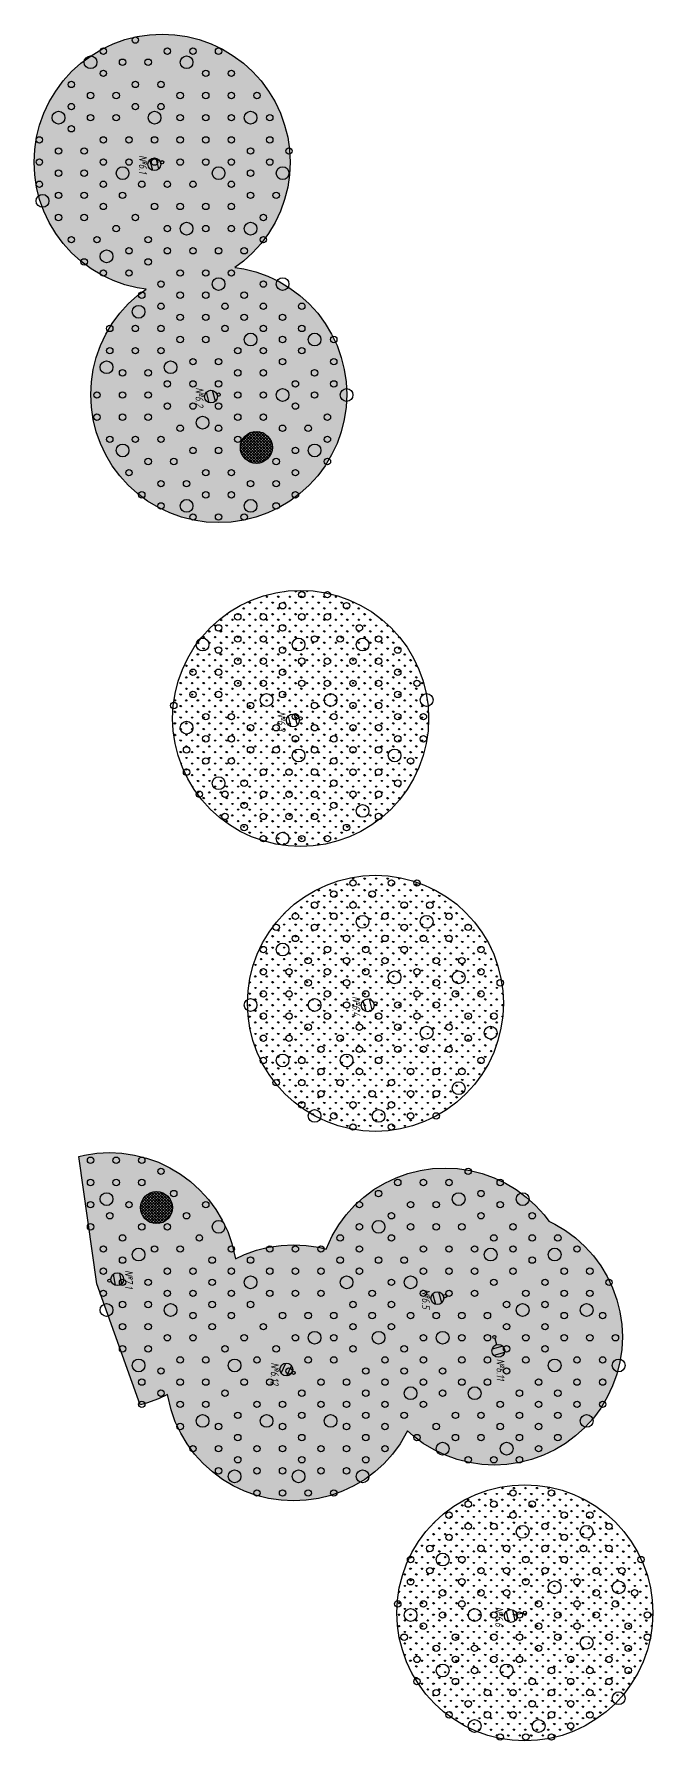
# Model space of a CAD drawing. Extents: x 17765 to 20362, y 13375 to 15893.
# Drawn here: x 17853.2 to 17949.9, y 13775.9 to 14042.4 of the extents above; entities that cross this region are included whole.
import ezdxf

# ---------------------------------------------------------------- set-up
doc = ezdxf.new("R2010")
doc.units = 0
for name, color, linetype in [('PLANTING_FLOWERBEDS', 6, 'Continuous'), ('PLANTING_LAWN', 82, 'Continuous'), ('PLANTING_SHRUBS', 94, 'Continuous'), ('PLANTING_TREES', 3, 'Continuous'), ('ЭН_ВЫНОСКИ_НОМЕРА_ОПОРЫ', 1, 'CONTINUOUS'), ('ЭН_СУЩ_ОПОРА__ЗАМ__СВЕТ___', 5, 'CONTINUOUS'), ('ЭН_СУЩ_ОПОРА__ЗАМ__СВЕТ__Н', 5, 'CONTINUOUS'), ('ЭН_СУЩ_ОПОРА_К1_LED', 7, 'CONTINUOUS')]:
    doc.layers.add(name, color=color, linetype=linetype)
doc.styles.get("Standard").update_dxf_attribs({"font": 'isocpeui.ttf', "width": 0.8})

# ---------------------------------------------------------------- blocks, each defined once
blk = doc.blocks.new('*U584')
at = {"layer": 'ЭН_СУЩ_ОПОРА__ЗАМ__СВЕТ___'}
for points in [[(-2.48, -1.47), (-2.87, 0.22)], [(-1.51, -1.24), (-1.9, 0.45)], [(-0.24, -0.06), (-1.22, -0.28)]]:
    blk.add_lwpolyline(points, dxfattribs=at)
for centre, radius in [((-2.19, -0.51), 1), ((0, 0), 0.25)]:
    blk.add_circle(centre, radius, dxfattribs=at)
blk = doc.blocks.new('*U583')
at = {"layer": 'ЭН_СУЩ_ОПОРА_К1_LED', "color": 18}
for points in [[(-1.47, -1.29), (-1.91, 0.38)], [(-0.5, -1.03), (-0.95, 0.64)]]:
    blk.add_lwpolyline(points, dxfattribs=at)
for centre, radius in [((-1.21, -0.32), 1), ((0, 0), 0.25)]:
    blk.add_circle(centre, radius, dxfattribs=at)
blk = doc.blocks.new('*U585')
at = {"layer": 'ЭН_СУЩ_ОПОРА__ЗАМ__СВЕТ___'}
for points in [[(1.31, -1.45), (-0.36, -1.92)], [(1.58, -2.41), (-0.09, -2.88)], [(0.07, -0.24), (0.34, -1.2)]]:
    blk.add_lwpolyline(points, dxfattribs=at)
for centre, radius in [((0, 0), 0.25), ((0.61, -2.17), 1)]:
    blk.add_circle(centre, radius, dxfattribs=at)
blk = doc.blocks.new('*U586')
at = {"layer": 'ЭН_СУЩ_ОПОРА_К1_LED', "color": 18}
for points in [[(-1.95, -0.06), (-1.23, 1.52)], [(-1.04, -0.47), (-0.32, 1.1)]]:
    blk.add_lwpolyline(points, dxfattribs=at)
for centre, radius in [((-1.14, 0.52), 1), ((0, 0), 0.25)]:
    blk.add_circle(centre, radius, dxfattribs=at)
blk = doc.blocks.new('*U587')
at = {"layer": 'ЭН_СУЩ_ОПОРА__ЗАМ__СВЕТ__Н'}
for points in [[(0.57, 0.99), (0.9, -0.71)], [(1.56, 1.18), (1.88, -0.53)]]:
    blk.add_lwpolyline(points, dxfattribs=at)
for centre, radius in [((0, 0), 0.25), ((1.23, 0.23), 1)]:
    blk.add_circle(centre, radius, dxfattribs=at)

msp = doc.modelspace()

# ---------------------------------------------------------------- hatches: boundary and pattern name
at = {"layer": 'PLANTING_FLOWERBEDS'}
h = msp.add_hatch(dxfattribs=at)
h.set_pattern_fill('ANSI37', color=6, scale=0.1)
edge = h.paths.add_edge_path()
edge.add_arc((17887.918, 13977.869), 2.5, 0, 360)
h = msp.add_hatch(dxfattribs=at)
h.set_pattern_fill('ANSI37', color=6, scale=0.1)
edge = h.paths.add_edge_path()
edge.add_arc((17872.319, 13859.143), 2.5, 0, 360)
at = {"layer": 'PLANTING_LAWN'}
h = msp.add_hatch(dxfattribs=at)
h.set_pattern_fill('GRASS', color=82, scale=0.05)
h.paths.add_polyline_path([(17896.18, 13971.98), (17894.73, 13970.66), (17893.15, 13969.49), (17891.47, 13968.48), (17889.69, 13967.64), (17887.84, 13966.98), (17885.94, 13966.5), (17884, 13966.21), (17882.04, 13966.12), (17880.08, 13966.21), (17878.14, 13966.5), (17876.23, 13966.98), (17874.39, 13967.64), (17872.61, 13968.48), (17870.93, 13969.49), (17869.35, 13970.66), (17867.9, 13971.98), (17866.58, 13973.43), (17865.41, 13975.01), (17864.4, 13976.69), (17863.56, 13978.46), (17862.9, 13980.31), (17862.42, 13982.22), (17862.14, 13984.16), (17862.04, 13986.12), (17862.14, 13988.08), (17862.42, 13990.02), (17862.9, 13991.92), (17863.56, 13993.77), (17864.4, 13995.55), (17865.41, 13997.23), (17866.58, 13998.81), (17867.9, 14000.26), (17869.35, 14001.58), (17870.7, 14002.58), (17869.3, 14002.78), (17867.39, 14003.26), (17865.55, 14003.92), (17863.77, 14004.76), (17862.09, 14005.77), (17860.51, 14006.94), (17859.06, 14008.26), (17857.74, 14009.71), (17856.57, 14011.29), (17855.56, 14012.97), (17854.72, 14014.75), (17854.06, 14016.59), (17853.58, 14018.5), (17853.3, 14020.44), (17853.2, 14022.4), (17853.3, 14024.36), (17853.58, 14026.3), (17854.06, 14028.2), (17854.72, 14030.05), (17855.56, 14031.83), (17856.57, 14033.51), (17857.74, 14035.09), (17859.06, 14036.54), (17860.51, 14037.86), (17862.09, 14039.03), (17863.77, 14040.04), (17865.55, 14040.88), (17867.39, 14041.54), (17869.3, 14042.01), (17871.24, 14042.3), (17873.2, 14042.4), (17875.16, 14042.3), (17877.1, 14042.01), (17879.01, 14041.54), (17880.85, 14040.88), (17882.63, 14040.04), (17884.31, 14039.03), (17885.89, 14037.86), (17887.34, 14036.54), (17888.66, 14035.09), (17889.83, 14033.51), (17890.84, 14031.83), (17891.68, 14030.05), (17892.34, 14028.2), (17892.82, 14026.3), (17893.1, 14024.36), (17893.2, 14022.4), (17893.1, 14020.44), (17892.82, 14018.5), (17892.34, 14016.59), (17891.68, 14014.75), (17890.84, 14012.97), (17889.83, 14011.29), (17888.66, 14009.71), (17887.34, 14008.26), (17885.89, 14006.94), (17884.54, 14005.94), (17885.94, 14005.73), (17887.84, 14005.26), (17889.69, 14004.6), (17891.47, 14003.76), (17893.15, 14002.75), (17894.73, 14001.58), (17896.18, 14000.26), (17897.5, 13998.81), (17898.67, 13997.23), (17899.68, 13995.55), (17900.52, 13993.77), (17901.18, 13991.92), (17901.65, 13990.02), (17901.94, 13988.08), (17902.04, 13986.12), (17901.94, 13984.16), (17901.65, 13982.22), (17901.18, 13980.31), (17900.52, 13978.46), (17899.68, 13976.69), (17898.67, 13975.01), (17897.5, 13973.43)])
h = msp.add_hatch(dxfattribs=at)
h.set_pattern_fill('GRASS', color=82, scale=0.05)
h.paths.add_polyline_path([(17908.98, 13921.39), (17907.52, 13920.08), (17905.95, 13918.91), (17904.26, 13917.9), (17902.49, 13917.06), (17900.64, 13916.4), (17898.74, 13915.92), (17896.8, 13915.63), (17894.84, 13915.54), (17892.88, 13915.63), (17890.94, 13915.92), (17889.03, 13916.4), (17887.18, 13917.06), (17885.41, 13917.9), (17883.73, 13918.91), (17882.15, 13920.08), (17880.69, 13921.39), (17879.38, 13922.85), (17878.21, 13924.42), (17877.2, 13926.11), (17876.36, 13927.88), (17875.7, 13929.73), (17875.22, 13931.63), (17874.93, 13933.58), (17874.84, 13935.54), (17874.93, 13937.5), (17875.22, 13939.44), (17875.7, 13941.34), (17876.36, 13943.19), (17877.2, 13944.96), (17878.21, 13946.65), (17879.38, 13948.22), (17880.69, 13949.68), (17882.15, 13951), (17883.73, 13952.17), (17885.41, 13953.17), (17887.18, 13954.01), (17889.03, 13954.67), (17890.94, 13955.15), (17892.88, 13955.44), (17894.84, 13955.54), (17896.8, 13955.44), (17898.74, 13955.15), (17900.64, 13954.67), (17902.49, 13954.01), (17904.26, 13953.17), (17905.95, 13952.17), (17907.52, 13951), (17908.98, 13949.68), (17910.3, 13948.22), (17911.47, 13946.65), (17912.48, 13944.96), (17913.31, 13943.19), (17913.98, 13941.34), (17914.45, 13939.44), (17914.74, 13937.5), (17914.84, 13935.54), (17914.74, 13933.58), (17914.45, 13931.63), (17913.98, 13929.73), (17913.31, 13927.88), (17912.48, 13926.11), (17911.47, 13924.42), (17910.3, 13922.85)])
h = msp.add_hatch(dxfattribs=at)
h.set_pattern_fill('GRASS', color=82, scale=0.05)
h.paths.add_polyline_path([(17920.67, 13876.91), (17919.22, 13875.59), (17917.64, 13874.42), (17915.96, 13873.41), (17914.18, 13872.57), (17912.33, 13871.91), (17910.43, 13871.43), (17908.49, 13871.14), (17906.53, 13871.05), (17904.57, 13871.14), (17902.63, 13871.43), (17900.72, 13871.91), (17898.87, 13872.57), (17897.1, 13873.41), (17895.42, 13874.42), (17893.84, 13875.59), (17892.39, 13876.91), (17891.07, 13878.36), (17889.9, 13879.94), (17888.89, 13881.62), (17888.05, 13883.39), (17887.39, 13885.24), (17886.91, 13887.15), (17886.62, 13889.09), (17886.53, 13891.05), (17886.62, 13893.01), (17886.91, 13894.95), (17887.39, 13896.85), (17888.05, 13898.7), (17888.89, 13900.48), (17889.9, 13902.16), (17891.07, 13903.74), (17892.39, 13905.19), (17893.84, 13906.51), (17895.42, 13907.68), (17897.1, 13908.69), (17898.87, 13909.52), (17900.72, 13910.19), (17902.63, 13910.66), (17904.57, 13910.95), (17906.53, 13911.05), (17908.49, 13910.95), (17910.43, 13910.66), (17912.33, 13910.19), (17914.18, 13909.52), (17915.96, 13908.69), (17917.64, 13907.68), (17919.22, 13906.51), (17920.67, 13905.19), (17921.99, 13903.74), (17923.16, 13902.16), (17924.17, 13900.48), (17925, 13898.7), (17925.67, 13896.85), (17926.14, 13894.95), (17926.43, 13893.01), (17926.53, 13891.05), (17926.43, 13889.09), (17926.14, 13887.15), (17925.67, 13885.24), (17925, 13883.39), (17924.17, 13881.62), (17923.16, 13879.94), (17921.99, 13878.36)])
h = msp.add_hatch(dxfattribs=at)
h.set_pattern_fill('GRASS', color=82, scale=0.05)
h.paths.add_polyline_path([(17903.17, 13815.71), (17901.4, 13814.87), (17899.55, 13814.21), (17897.64, 13813.73), (17895.7, 13813.44), (17893.74, 13813.34), (17891.78, 13813.44), (17889.84, 13813.73), (17887.94, 13814.21), (17886.09, 13814.87), (17884.31, 13815.71), (17882.63, 13816.71), (17881.05, 13817.88), (17879.6, 13819.2), (17878.28, 13820.66), (17877.11, 13822.23), (17876.1, 13823.92), (17875.26, 13825.69), (17874.6, 13827.54), (17874.05, 13829.94), (17872.61, 13829.26), (17870.77, 13828.6), (17869.75, 13828.35), (17863.02, 13847.26), (17860.2, 13867.14), (17861.06, 13867.35), (17863, 13867.64), (17864.96, 13867.74), (17866.92, 13867.64), (17868.86, 13867.35), (17870.77, 13866.88), (17872.61, 13866.22), (17874.39, 13865.38), (17876.07, 13864.37), (17877.65, 13863.2), (17879.1, 13861.88), (17880.42, 13860.43), (17881.59, 13858.85), (17882.6, 13857.17), (17883.44, 13855.39), (17884.1, 13853.54), (17884.65, 13851.14), (17886.09, 13851.82), (17887.94, 13852.48), (17889.84, 13852.96), (17891.78, 13853.25), (17893.74, 13853.34), (17895.7, 13853.25), (17897.64, 13852.96), (17898.82, 13852.67), (17899.77, 13854.75), (17900.78, 13856.43), (17901.94, 13858.01), (17903.26, 13859.47), (17904.72, 13860.78), (17906.29, 13861.95), (17907.98, 13862.96), (17909.75, 13863.8), (17911.6, 13864.46), (17913.5, 13864.94), (17915.44, 13865.23), (17917.4, 13865.32), (17919.37, 13865.23), (17921.31, 13864.94), (17923.21, 13864.46), (17925.06, 13863.8), (17926.83, 13862.96), (17928.52, 13861.95), (17930.09, 13860.78), (17931.55, 13859.47), (17932.86, 13858.01), (17933.59, 13857.03), (17934.53, 13856.58), (17936.22, 13855.57), (17937.79, 13854.41), (17939.25, 13853.09), (17940.57, 13851.63), (17941.74, 13850.06), (17942.75, 13848.37), (17943.58, 13846.6), (17944.25, 13844.75), (17944.72, 13842.85), (17945.01, 13840.91), (17945.11, 13838.95), (17945.01, 13836.98), (17944.72, 13835.04), (17944.25, 13833.14), (17943.58, 13831.29), (17942.75, 13829.52), (17941.74, 13827.83), (17940.57, 13826.26), (17939.25, 13824.8), (17937.79, 13823.49), (17936.22, 13822.32), (17934.53, 13821.31), (17932.76, 13820.47), (17930.91, 13819.81), (17929.01, 13819.33), (17927.07, 13819.04), (17925.11, 13818.95), (17923.15, 13819.04), (17921.2, 13819.33), (17919.3, 13819.81), (17917.45, 13820.47), (17915.68, 13821.31), (17914, 13822.32), (17912.42, 13823.49), (17911.55, 13824.27), (17910.37, 13822.23), (17909.2, 13820.66), (17907.88, 13819.2), (17906.43, 13817.88), (17904.85, 13816.71)])
h = msp.add_hatch(dxfattribs=at)
h.set_pattern_fill('GRASS', color=82, scale=0.05)
h.paths.add_polyline_path([(17944.01, 13781.73), (17942.56, 13780.41), (17940.98, 13779.24), (17939.3, 13778.23), (17937.52, 13777.39), (17935.68, 13776.73), (17933.77, 13776.25), (17931.83, 13775.97), (17929.87, 13775.87), (17927.91, 13775.97), (17925.97, 13776.25), (17924.06, 13776.73), (17922.22, 13777.39), (17920.44, 13778.23), (17918.76, 13779.24), (17917.18, 13780.41), (17915.73, 13781.73), (17914.41, 13783.18), (17913.24, 13784.76), (17912.23, 13786.44), (17911.39, 13788.22), (17910.73, 13790.06), (17910.25, 13791.97), (17909.97, 13793.91), (17909.87, 13795.87), (17909.97, 13797.83), (17910.25, 13799.77), (17910.73, 13801.68), (17911.39, 13803.52), (17912.23, 13805.3), (17913.24, 13806.98), (17914.41, 13808.56), (17915.73, 13810.01), (17917.18, 13811.33), (17918.76, 13812.5), (17920.44, 13813.51), (17922.22, 13814.35), (17924.06, 13815.01), (17925.97, 13815.49), (17927.91, 13815.77), (17929.87, 13815.87), (17931.83, 13815.77), (17933.77, 13815.49), (17935.68, 13815.01), (17937.52, 13814.35), (17939.3, 13813.51), (17940.98, 13812.5), (17942.56, 13811.33), (17944.01, 13810.01), (17945.33, 13808.56), (17946.5, 13806.98), (17947.51, 13805.3), (17948.35, 13803.52), (17949.01, 13801.68), (17949.49, 13799.77), (17949.77, 13797.83), (17949.87, 13795.87), (17949.77, 13793.91), (17949.49, 13791.97), (17949.01, 13790.06), (17948.35, 13788.22), (17947.51, 13786.44), (17946.5, 13784.76), (17945.33, 13783.18)])

# ---------------------------------------------------------------- linework, layer by layer
at = {"layer": 'PLANTING_FLOWERBEDS', "color": 6}
for centre in [(17887.918, 13977.869), (17872.319, 13859.143)]:
    msp.add_circle(centre, 2.5, dxfattribs=at)
at = {"layer": 'PLANTING_LAWN', "color": 82}
for points in [[(17896.18, 13971.98), (17894.73, 13970.66), (17893.15, 13969.49), (17891.47, 13968.48), (17889.69, 13967.64), (17887.84, 13966.98), (17885.94, 13966.5), (17884, 13966.21), (17882.04, 13966.12), (17880.08, 13966.21), (17878.14, 13966.5), (17876.23, 13966.98), (17874.39, 13967.64), (17872.61, 13968.48), (17870.93, 13969.49), (17869.35, 13970.66), (17867.9, 13971.98), (17866.58, 13973.43), (17865.41, 13975.01), (17864.4, 13976.69), (17863.56, 13978.46), (17862.9, 13980.31), (17862.42, 13982.22), (17862.14, 13984.16), (17862.04, 13986.12), (17862.14, 13988.08), (17862.42, 13990.02), (17862.9, 13991.92), (17863.56, 13993.77), (17864.4, 13995.55), (17865.41, 13997.23), (17866.58, 13998.81), (17867.9, 14000.26), (17869.35, 14001.58), (17870.7, 14002.58), (17869.3, 14002.78), (17867.39, 14003.26), (17865.55, 14003.92), (17863.77, 14004.76), (17862.09, 14005.77), (17860.51, 14006.94), (17859.06, 14008.26), (17857.74, 14009.71), (17856.57, 14011.29), (17855.56, 14012.97), (17854.72, 14014.75), (17854.06, 14016.59), (17853.58, 14018.5), (17853.3, 14020.44), (17853.2, 14022.4), (17853.3, 14024.36), (17853.58, 14026.3), (17854.06, 14028.2), (17854.72, 14030.05), (17855.56, 14031.83), (17856.57, 14033.51), (17857.74, 14035.09), (17859.06, 14036.54), (17860.51, 14037.86), (17862.09, 14039.03), (17863.77, 14040.04), (17865.55, 14040.88), (17867.39, 14041.54), (17869.3, 14042.01), (17871.24, 14042.3), (17873.2, 14042.4), (17875.16, 14042.3), (17877.1, 14042.01), (17879.01, 14041.54), (17880.85, 14040.88), (17882.63, 14040.04), (17884.31, 14039.03), (17885.89, 14037.86), (17887.34, 14036.54), (17888.66, 14035.09), (17889.83, 14033.51), (17890.84, 14031.83), (17891.68, 14030.05), (17892.34, 14028.2), (17892.82, 14026.3), (17893.1, 14024.36), (17893.2, 14022.4), (17893.1, 14020.44), (17892.82, 14018.5), (17892.34, 14016.59), (17891.68, 14014.75), (17890.84, 14012.97), (17889.83, 14011.29), (17888.66, 14009.71), (17887.34, 14008.26), (17885.89, 14006.94), (17884.54, 14005.94), (17885.94, 14005.73), (17887.84, 14005.26), (17889.69, 14004.6), (17891.47, 14003.76), (17893.15, 14002.75), (17894.73, 14001.58), (17896.18, 14000.26), (17897.5, 13998.81), (17898.67, 13997.23), (17899.68, 13995.55), (17900.52, 13993.77), (17901.18, 13991.92), (17901.65, 13990.02), (17901.94, 13988.08), (17902.04, 13986.12), (17901.94, 13984.16), (17901.65, 13982.22), (17901.18, 13980.31), (17900.52, 13978.46), (17899.68, 13976.69), (17898.67, 13975.01), (17897.5, 13973.43)], [(17908.98, 13921.39), (17907.52, 13920.08), (17905.95, 13918.91), (17904.26, 13917.9), (17902.49, 13917.06), (17900.64, 13916.4), (17898.74, 13915.92), (17896.8, 13915.63), (17894.84, 13915.54), (17892.88, 13915.63), (17890.94, 13915.92), (17889.03, 13916.4), (17887.18, 13917.06), (17885.41, 13917.9), (17883.73, 13918.91), (17882.15, 13920.08), (17880.69, 13921.39), (17879.38, 13922.85), (17878.21, 13924.42), (17877.2, 13926.11), (17876.36, 13927.88), (17875.7, 13929.73), (17875.22, 13931.63), (17874.93, 13933.58), (17874.84, 13935.54), (17874.93, 13937.5), (17875.22, 13939.44), (17875.7, 13941.34), (17876.36, 13943.19), (17877.2, 13944.96), (17878.21, 13946.65), (17879.38, 13948.22), (17880.69, 13949.68), (17882.15, 13951), (17883.73, 13952.17), (17885.41, 13953.17), (17887.18, 13954.01), (17889.03, 13954.67), (17890.94, 13955.15), (17892.88, 13955.44), (17894.84, 13955.54), (17896.8, 13955.44), (17898.74, 13955.15), (17900.64, 13954.67), (17902.49, 13954.01), (17904.26, 13953.17), (17905.95, 13952.17), (17907.52, 13951), (17908.98, 13949.68), (17910.3, 13948.22), (17911.47, 13946.65), (17912.48, 13944.96), (17913.31, 13943.19), (17913.98, 13941.34), (17914.45, 13939.44), (17914.74, 13937.5), (17914.84, 13935.54), (17914.74, 13933.58), (17914.45, 13931.63), (17913.98, 13929.73), (17913.31, 13927.88), (17912.48, 13926.11), (17911.47, 13924.42), (17910.3, 13922.85)], [(17920.67, 13876.91), (17919.22, 13875.59), (17917.64, 13874.42), (17915.96, 13873.41), (17914.18, 13872.57), (17912.33, 13871.91), (17910.43, 13871.43), (17908.49, 13871.14), (17906.53, 13871.05), (17904.57, 13871.14), (17902.63, 13871.43), (17900.72, 13871.91), (17898.87, 13872.57), (17897.1, 13873.41), (17895.42, 13874.42), (17893.84, 13875.59), (17892.39, 13876.91), (17891.07, 13878.36), (17889.9, 13879.94), (17888.89, 13881.62), (17888.05, 13883.39), (17887.39, 13885.24), (17886.91, 13887.15), (17886.62, 13889.09), (17886.53, 13891.05), (17886.62, 13893.01), (17886.91, 13894.95), (17887.39, 13896.85), (17888.05, 13898.7), (17888.89, 13900.48), (17889.9, 13902.16), (17891.07, 13903.74), (17892.39, 13905.19), (17893.84, 13906.51), (17895.42, 13907.68), (17897.1, 13908.69), (17898.87, 13909.52), (17900.72, 13910.19), (17902.63, 13910.66), (17904.57, 13910.95), (17906.53, 13911.05), (17908.49, 13910.95), (17910.43, 13910.66), (17912.33, 13910.19), (17914.18, 13909.52), (17915.96, 13908.69), (17917.64, 13907.68), (17919.22, 13906.51), (17920.67, 13905.19), (17921.99, 13903.74), (17923.16, 13902.16), (17924.17, 13900.48), (17925, 13898.7), (17925.67, 13896.85), (17926.14, 13894.95), (17926.43, 13893.01), (17926.53, 13891.05), (17926.43, 13889.09), (17926.14, 13887.15), (17925.67, 13885.24), (17925, 13883.39), (17924.17, 13881.62), (17923.16, 13879.94), (17921.99, 13878.36)], [(17903.17, 13815.71), (17901.4, 13814.87), (17899.55, 13814.21), (17897.64, 13813.73), (17895.7, 13813.44), (17893.74, 13813.34), (17891.78, 13813.44), (17889.84, 13813.73), (17887.94, 13814.21), (17886.09, 13814.87), (17884.31, 13815.71), (17882.63, 13816.71), (17881.05, 13817.88), (17879.6, 13819.2), (17878.28, 13820.66), (17877.11, 13822.23), (17876.1, 13823.92), (17875.26, 13825.69), (17874.6, 13827.54), (17874.05, 13829.94), (17872.61, 13829.26), (17870.77, 13828.6), (17869.75, 13828.35), (17863.02, 13847.26), (17860.2, 13867.14), (17861.06, 13867.35), (17863, 13867.64), (17864.96, 13867.74), (17866.92, 13867.64), (17868.86, 13867.35), (17870.77, 13866.88), (17872.61, 13866.22), (17874.39, 13865.38), (17876.07, 13864.37), (17877.65, 13863.2), (17879.1, 13861.88), (17880.42, 13860.43), (17881.59, 13858.85), (17882.6, 13857.17), (17883.44, 13855.39), (17884.1, 13853.54), (17884.65, 13851.14), (17886.09, 13851.82), (17887.94, 13852.48), (17889.84, 13852.96), (17891.78, 13853.25), (17893.74, 13853.34), (17895.7, 13853.25), (17897.64, 13852.96), (17898.82, 13852.67), (17899.77, 13854.75), (17900.78, 13856.43), (17901.94, 13858.01), (17903.26, 13859.47), (17904.72, 13860.78), (17906.29, 13861.95), (17907.98, 13862.96), (17909.75, 13863.8), (17911.6, 13864.46), (17913.5, 13864.94), (17915.44, 13865.23), (17917.4, 13865.32), (17919.37, 13865.23), (17921.31, 13864.94), (17923.21, 13864.46), (17925.06, 13863.8), (17926.83, 13862.96), (17928.52, 13861.95), (17930.09, 13860.78), (17931.55, 13859.47), (17932.86, 13858.01), (17933.59, 13857.03), (17934.53, 13856.58), (17936.22, 13855.57), (17937.79, 13854.41), (17939.25, 13853.09), (17940.57, 13851.63), (17941.74, 13850.06), (17942.75, 13848.37), (17943.58, 13846.6), (17944.25, 13844.75), (17944.72, 13842.85), (17945.01, 13840.91), (17945.11, 13838.95), (17945.01, 13836.98), (17944.72, 13835.04), (17944.25, 13833.14), (17943.58, 13831.29), (17942.75, 13829.52), (17941.74, 13827.83), (17940.57, 13826.26), (17939.25, 13824.8), (17937.79, 13823.49), (17936.22, 13822.32), (17934.53, 13821.31), (17932.76, 13820.47), (17930.91, 13819.81), (17929.01, 13819.33), (17927.07, 13819.04), (17925.11, 13818.95), (17923.15, 13819.04), (17921.2, 13819.33), (17919.3, 13819.81), (17917.45, 13820.47), (17915.68, 13821.31), (17914, 13822.32), (17912.42, 13823.49), (17911.55, 13824.27), (17910.37, 13822.23), (17909.2, 13820.66), (17907.88, 13819.2), (17906.43, 13817.88), (17904.85, 13816.71)], [(17944.01, 13781.73), (17942.56, 13780.41), (17940.98, 13779.24), (17939.3, 13778.23), (17937.52, 13777.39), (17935.68, 13776.73), (17933.77, 13776.25), (17931.83, 13775.97), (17929.87, 13775.87), (17927.91, 13775.97), (17925.97, 13776.25), (17924.06, 13776.73), (17922.22, 13777.39), (17920.44, 13778.23), (17918.76, 13779.24), (17917.18, 13780.41), (17915.73, 13781.73), (17914.41, 13783.18), (17913.24, 13784.76), (17912.23, 13786.44), (17911.39, 13788.22), (17910.73, 13790.06), (17910.25, 13791.97), (17909.97, 13793.91), (17909.87, 13795.87), (17909.97, 13797.83), (17910.25, 13799.77), (17910.73, 13801.68), (17911.39, 13803.52), (17912.23, 13805.3), (17913.24, 13806.98), (17914.41, 13808.56), (17915.73, 13810.01), (17917.18, 13811.33), (17918.76, 13812.5), (17920.44, 13813.51), (17922.22, 13814.35), (17924.06, 13815.01), (17925.97, 13815.49), (17927.91, 13815.77), (17929.87, 13815.87), (17931.83, 13815.77), (17933.77, 13815.49), (17935.68, 13815.01), (17937.52, 13814.35), (17939.3, 13813.51), (17940.98, 13812.5), (17942.56, 13811.33), (17944.01, 13810.01), (17945.33, 13808.56), (17946.5, 13806.98), (17947.51, 13805.3), (17948.35, 13803.52), (17949.01, 13801.68), (17949.49, 13799.77), (17949.77, 13797.83), (17949.87, 13795.87), (17949.77, 13793.91), (17949.49, 13791.97), (17949.01, 13790.06), (17948.35, 13788.22), (17947.51, 13786.44), (17946.5, 13784.76), (17945.33, 13783.18)]]:
    msp.add_lwpolyline(points, close=True, dxfattribs=at)
at = {"layer": 'PLANTING_SHRUBS'}
for centre in [(17869.018, 14041.474), (17864.018, 14039.742), (17867.018, 14038.01), (17871.018, 14038.01), (17874.018, 14039.742), (17878.018, 14039.742), (17882.018, 14039.742), (17864.018, 14036.278), (17880.018, 14036.278), (17884.018, 14036.278), (17859.018, 14034.545), (17862.018, 14032.813), (17866.018, 14032.813), (17869.018, 14034.545), (17873.018, 14034.545), (17876.018, 14032.813), (17880.018, 14032.813), (17884.018, 14032.813), (17888.018, 14032.813), (17859.018, 14031.081), (17869.018, 14031.081), (17873.018, 14031.081), (17859.018, 14027.617), (17862.018, 14029.349), (17866.018, 14029.349), (17876.018, 14029.349), (17880.018, 14029.349), (17884.018, 14029.349), (17890.018, 14029.349), (17854.018, 14025.885), (17864.018, 14025.885), (17868.018, 14025.885), (17872.018, 14025.885), (17876.018, 14025.885), (17880.018, 14025.885), (17884.018, 14025.885), (17890.018, 14025.885), (17854.018, 14022.421), (17857.018, 14024.153), (17861.018, 14024.153), (17864.018, 14022.421), (17868.018, 14022.421), (17872.018, 14022.421), (17876.018, 14022.421), (17880.018, 14022.421), (17884.018, 14022.421), (17887.018, 14024.153), (17890.018, 14022.421), (17893.018, 14024.153), (17857.018, 14020.689), (17861.018, 14020.689), (17887.018, 14020.689), (17854.018, 14018.957), (17857.018, 14017.225), (17861.018, 14017.225), (17864.018, 14018.957), (17867.018, 14017.225), (17870.018, 14018.957), (17874.018, 14018.957), (17878.018, 14018.957), (17884.018, 14018.957), (17887.018, 14017.225), (17891.018, 14017.225), (17857.018, 14013.761), (17861.018, 14013.761), (17864.018, 14015.493), (17869.018, 14013.761), (17872.018, 14015.493), (17876.018, 14015.493), (17880.018, 14015.493), (17884.018, 14015.493), (17889.018, 14013.761), (17866.018, 14012.029), (17874.018, 14012.029), (17880.018, 14012.029), (17884.018, 14012.029), (17859.018, 14010.297), (17863.018, 14010.297), (17868.018, 14008.565), (17871.018, 14010.297), (17874.018, 14008.565), (17878.018, 14008.565), (17882.018, 14008.565), (17886.018, 14008.565), (17889.018, 14010.297), (17861.018, 14006.833), (17871.018, 14006.833), (17864.018, 14005.101), (17868.018, 14005.101), (17873.018, 14003.369), (17876.018, 14005.101), (17880.018, 14005.101), (17884.018, 14005.101), (17889.018, 14003.369), (17870.018, 14001.637), (17876.018, 14001.637), (17880.018, 14001.637), (17886.018, 14001.637), (17873.018, 13999.904), (17876.018, 13998.172), (17880.018, 13998.172), (17883.018, 13999.904), (17886.018, 13998.172), (17889.018, 13999.904), (17892.018, 13998.172), (17895.018, 13999.904), (17865.018, 13996.44), (17869.018, 13996.44), (17873.018, 13996.44), (17883.018, 13996.44), (17889.018, 13996.44), (17895.018, 13996.44), (17865.018, 13992.976), (17869.018, 13992.976), (17873.018, 13992.976), (17876.018, 13994.708), (17880.018, 13994.708), (17885.018, 13992.976), (17889.018, 13992.976), (17892.018, 13994.708), (17895.018, 13992.976), (17900.018, 13994.708), (17878.018, 13991.244), (17882.018, 13991.244), (17892.018, 13991.244), (17900.018, 13991.244), (17867.018, 13989.512), (17871.018, 13989.512), (17874.018, 13987.78), (17878.018, 13987.78), (17882.018, 13987.78), (17885.018, 13989.512), (17889.018, 13989.512), (17894.018, 13987.78), (17897.018, 13989.512), (17900.018, 13987.78), (17863.018, 13986.048), (17867.018, 13986.048), (17871.018, 13986.048), (17885.018, 13986.048), (17889.018, 13986.048), (17897.018, 13986.048), (17863.018, 13982.584), (17867.018, 13982.584), (17871.018, 13982.584), (17874.018, 13984.316), (17878.018, 13984.316), (17882.018, 13984.316), (17885.018, 13982.584), (17889.018, 13982.584), (17894.018, 13984.316), (17899.018, 13982.584), (17865.018, 13979.12), (17869.018, 13979.12), (17873.018, 13979.12), (17876.018, 13980.852), (17882.018, 13980.852), (17885.018, 13979.12), (17892.018, 13980.852), (17896.018, 13980.852), (17899.018, 13979.12), (17878.018, 13977.388), (17882.018, 13977.388), (17894.018, 13977.388), (17868.018, 13973.924), (17871.018, 13975.656), (17875.018, 13975.656), (17880.018, 13973.924), (17884.018, 13973.924), (17891.018, 13975.656), (17894.018, 13973.924), (17899.018, 13975.656), (17873.018, 13972.192), (17877.018, 13972.192), (17887.018, 13972.192), (17891.018, 13972.192), (17870.018, 13970.46), (17873.018, 13968.728), (17880.018, 13970.46), (17884.018, 13970.46), (17891.018, 13968.728), (17894.018, 13970.46), (17878.018, 13966.995), (17882.018, 13966.995), (17886.018, 13966.995), (17892.018, 13953.139), (17895.018, 13954.871), (17899.018, 13954.871), (17902.018, 13953.139), (17885.018, 13951.407), (17889.018, 13951.407), (17895.018, 13951.407), (17899.018, 13951.407), (17882.018, 13949.675), (17885.018, 13947.943), (17889.018, 13947.943), (17892.018, 13949.675), (17897.018, 13947.943), (17901.018, 13947.943), (17904.018, 13949.675), (17907.018, 13947.943), (17882.018, 13946.211), (17885.018, 13944.479), (17889.018, 13944.479), (17892.018, 13946.211), (17895.018, 13944.479), (17899.018, 13944.479), (17903.018, 13944.479), (17907.018, 13944.479), (17910.018, 13946.211), (17878.018, 13942.747), (17882.018, 13942.747), (17892.018, 13942.747), (17910.018, 13942.747), (17878.018, 13939.283), (17882.018, 13939.283), (17885.018, 13941.015), (17889.018, 13941.015), (17892.018, 13939.283), (17895.018, 13941.015), (17899.018, 13941.015), (17903.018, 13941.015), (17907.018, 13941.015), (17910.018, 13939.283), (17913.018, 13941.015), (17875.018, 13937.551), (17887.018, 13937.551), (17897.018, 13937.551), (17903.018, 13937.551), (17907.018, 13937.551), (17880.018, 13935.819), (17884.018, 13935.819), (17887.018, 13934.087), (17891.018, 13934.087), (17894.018, 13935.819), (17897.018, 13934.087), (17900.018, 13935.819), (17903.018, 13934.087), (17907.018, 13934.087), (17910.018, 13935.819), (17914.018, 13935.819), (17880.018, 13932.354), (17884.018, 13932.354), (17894.018, 13932.354), (17900.018, 13932.354), (17910.018, 13932.354), (17914.018, 13932.354), (17877.018, 13930.622), (17880.018, 13928.89), (17884.018, 13928.89), (17887.018, 13930.622), (17891.018, 13930.622), (17897.018, 13930.622), (17900.018, 13928.89), (17903.018, 13930.622), (17907.018, 13930.622), (17912.018, 13928.89), (17877.018, 13927.158), (17889.018, 13927.158), (17893.018, 13927.158), (17897.018, 13927.158), (17903.018, 13927.158), (17907.018, 13927.158), (17879.018, 13923.694), (17883.018, 13923.694), (17886.018, 13925.426), (17889.018, 13923.694), (17893.018, 13923.694), (17897.018, 13923.694), (17900.018, 13925.426), (17903.018, 13923.694), (17907.018, 13923.694), (17910.018, 13925.426), (17886.018, 13921.962), (17900.018, 13921.962), (17883.018, 13920.23), (17886.018, 13918.498), (17889.018, 13920.23), (17893.018, 13920.23), (17897.018, 13920.23), (17902.018, 13918.498), (17907.018, 13920.23), (17889.018, 13916.766), (17895.018, 13916.766), (17899.018, 13916.766), (17903.018, 13909.838), (17909.018, 13909.838), (17913.018, 13909.838), (17900.018, 13908.106), (17906.018, 13908.106), (17894.018, 13904.642), (17897.018, 13906.374), (17900.018, 13904.642), (17903.018, 13906.374), (17908.018, 13904.642), (17911.018, 13906.374), (17915.018, 13906.374), (17918.018, 13904.642), (17891.018, 13902.91), (17897.018, 13902.91), (17911.018, 13902.91), (17921.018, 13902.91), (17889.018, 13899.446), (17894.018, 13901.178), (17899.018, 13899.446), (17902.018, 13901.178), (17905.018, 13899.446), (17908.018, 13901.178), (17911.018, 13899.446), (17914.018, 13901.178), (17918.018, 13901.178), (17923.018, 13899.446), (17896.018, 13897.713), (17902.018, 13897.713), (17908.018, 13897.713), (17916.018, 13897.713), (17920.018, 13897.713), (17889.018, 13895.981), (17893.018, 13895.981), (17896.018, 13894.249), (17899.018, 13895.981), (17902.018, 13894.249), (17905.018, 13895.981), (17913.018, 13895.981), (17916.018, 13894.249), (17923.018, 13895.981), (17926.018, 13894.249), (17889.018, 13892.517), (17893.018, 13892.517), (17899.018, 13892.517), (17905.018, 13892.517), (17913.018, 13892.517), (17919.018, 13892.517), (17923.018, 13892.517), (17889.018, 13889.053), (17893.018, 13889.053), (17899.018, 13889.053), (17902.018, 13890.785), (17907.018, 13889.053), (17910.018, 13890.785), (17913.018, 13889.053), (17916.018, 13890.785), (17921.018, 13889.053), (17925.018, 13889.053), (17896.018, 13887.321), (17904.018, 13887.321), (17910.018, 13887.321), (17918.018, 13887.321), (17889.018, 13885.589), (17893.018, 13885.589), (17898.018, 13883.857), (17901.018, 13885.589), (17904.018, 13883.857), (17907.018, 13885.589), (17910.018, 13883.857), (17914.018, 13883.857), (17918.018, 13883.857), (17921.018, 13885.589), (17889.018, 13882.125), (17895.018, 13882.125), (17898.018, 13880.393), (17904.018, 13880.393), (17907.018, 13882.125), (17912.018, 13880.393), (17916.018, 13880.393), (17920.018, 13880.393), (17923.018, 13882.125), (17891.018, 13878.661), (17895.018, 13878.661), (17901.018, 13878.661), (17909.018, 13878.661), (17895.018, 13875.197), (17898.018, 13876.929), (17903.018, 13875.197), (17906.018, 13876.929), (17909.018, 13875.197), (17912.018, 13876.929), (17916.018, 13876.929), (17900.018, 13873.465), (17912.018, 13873.465), (17916.018, 13873.465), (17903.018, 13871.733), (17909.018, 13871.733), (17862.018, 13866.537), (17866.018, 13866.537), (17870.018, 13866.537), (17873.018, 13864.804), (17921.018, 13864.804), (17862.018, 13863.072), (17866.018, 13863.072), (17870.018, 13863.072), (17910.018, 13863.072), (17914.018, 13863.072), (17918.018, 13863.072), (17926.018, 13863.072), (17862.018, 13859.608), (17868.018, 13859.608), (17875.018, 13861.34), (17880.018, 13859.608), (17904.018, 13859.608), (17907.018, 13861.34), (17912.018, 13859.608), (17916.018, 13859.608), (17923.018, 13861.34), (17926.018, 13859.608), (17865.018, 13857.876), (17877.018, 13857.876), (17909.018, 13857.876), (17923.018, 13857.876), (17931.018, 13857.876), (17862.018, 13856.144), (17867.018, 13854.412), (17870.018, 13856.144), (17874.018, 13856.144), (17879.018, 13854.412), (17901.018, 13854.412), (17904.018, 13856.144), (17909.018, 13854.412), (17912.018, 13856.144), (17916.018, 13856.144), (17920.018, 13856.144), (17925.018, 13854.412), (17928.018, 13856.144), (17931.018, 13854.412), (17935.018, 13854.412), (17864.018, 13852.68), (17872.018, 13852.68), (17876.018, 13852.68), (17884.018, 13852.68), (17890.018, 13852.68), (17894.018, 13852.68), (17898.018, 13852.68), (17904.018, 13852.68), (17914.018, 13852.68), (17918.018, 13852.68), (17922.018, 13852.68), (17928.018, 13852.68), (17938.018, 13852.68), (17864.018, 13849.216), (17867.018, 13850.948), (17874.018, 13849.216), (17878.018, 13849.216), (17881.018, 13850.948), (17884.018, 13849.216), (17887.018, 13850.948), (17890.018, 13849.216), (17894.018, 13849.216), (17898.018, 13849.216), (17901.018, 13850.948), (17904.018, 13849.216), (17907.018, 13850.948), (17911.018, 13850.948), (17914.018, 13849.216), (17918.018, 13849.216), (17922.018, 13849.216), (17928.018, 13849.216), (17931.018, 13850.948), (17936.018, 13849.216), (17940.018, 13849.216), (17864.018, 13845.752), (17867.018, 13847.484), (17871.018, 13847.484), (17874.018, 13845.752), (17878.018, 13845.752), (17881.018, 13847.484), (17884.018, 13845.752), (17890.018, 13845.752), (17894.018, 13845.752), (17898.018, 13845.752), (17906.018, 13845.752), (17909.018, 13847.484), (17914.018, 13845.752), (17918.018, 13845.752), (17922.018, 13845.752), (17925.018, 13847.484), (17930.018, 13845.752), (17933.018, 13847.484), (17936.018, 13845.752), (17940.018, 13845.752), (17943.018, 13847.484), (17867.018, 13844.02), (17871.018, 13844.02), (17881.018, 13844.02), (17887.018, 13844.02), (17903.018, 13844.02), (17909.018, 13844.02), (17927.018, 13844.02), (17933.018, 13844.02), (17867.018, 13840.556), (17871.018, 13840.556), (17878.018, 13842.288), (17881.018, 13840.556), (17884.018, 13842.288), (17889.018, 13840.556), (17892.018, 13842.288), (17896.018, 13842.288), (17900.018, 13842.288), (17903.018, 13840.556), (17906.018, 13842.288), (17909.018, 13840.556), (17912.018, 13842.288), (17916.018, 13842.288), (17920.018, 13842.288), (17924.018, 13842.288), (17927.018, 13840.556), (17933.018, 13840.556), (17936.018, 13842.288), (17942.018, 13842.288), (17874.018, 13838.824), (17878.018, 13838.824), (17886.018, 13838.824), (17894.018, 13838.824), (17900.018, 13838.824), (17914.018, 13838.824), (17920.018, 13838.824), (17924.018, 13838.824), (17930.018, 13838.824), (17936.018, 13838.824), (17940.018, 13838.824), (17944.018, 13838.824), (17867.018, 13837.092), (17871.018, 13837.092), (17876.018, 13835.36), (17880.018, 13835.36), (17883.018, 13837.092), (17888.018, 13835.36), (17891.018, 13837.092), (17896.018, 13835.36), (17900.018, 13835.36), (17903.018, 13837.092), (17908.018, 13835.36), (17911.018, 13837.092), (17914.018, 13835.36), (17920.018, 13835.36), (17924.018, 13835.36), (17927.018, 13837.092), (17930.018, 13835.36), (17933.018, 13837.092), (17938.018, 13835.36), (17942.018, 13835.36), (17873.018, 13833.628), (17893.018, 13833.628), (17905.018, 13833.628), (17911.018, 13833.628), (17917.018, 13833.628), (17927.018, 13833.628), (17870.018, 13831.896), (17873.018, 13830.163), (17876.018, 13831.896), (17880.018, 13831.896), (17883.018, 13830.163), (17886.018, 13831.896), (17890.018, 13831.896), (17895.018, 13830.163), (17898.018, 13831.896), (17902.018, 13831.896), (17905.018, 13830.163), (17908.018, 13831.896), (17914.018, 13831.896), (17917.018, 13830.163), (17920.018, 13831.896), (17924.018, 13831.896), (17929.018, 13830.163), (17932.018, 13831.896), (17935.018, 13830.163), (17938.018, 13831.896), (17942.018, 13831.896), (17870.018, 13828.431), (17876.018, 13828.431), (17880.018, 13828.431), (17888.018, 13828.431), (17892.018, 13828.431), (17898.018, 13828.431), (17902.018, 13828.431), (17908.018, 13828.431), (17914.018, 13828.431), (17926.018, 13828.431), (17932.018, 13828.431), (17938.018, 13828.431), (17942.018, 13828.431), (17876.018, 13824.967), (17882.018, 13824.967), (17885.018, 13826.699), (17892.018, 13824.967), (17895.018, 13826.699), (17902.018, 13824.967), (17905.018, 13826.699), (17908.018, 13824.967), (17911.018, 13826.699), (17916.018, 13824.967), (17919.018, 13826.699), (17923.018, 13826.699), (17926.018, 13824.967), (17929.018, 13826.699), (17932.018, 13824.967), (17935.018, 13826.699), (17885.018, 13823.235), (17895.018, 13823.235), (17905.018, 13823.235), (17913.018, 13823.235), (17919.018, 13823.235), (17923.018, 13823.235), (17929.018, 13823.235), (17935.018, 13823.235), (17878.018, 13821.503), (17882.018, 13821.503), (17885.018, 13819.771), (17888.018, 13821.503), (17892.018, 13821.503), (17895.018, 13819.771), (17898.018, 13821.503), (17902.018, 13821.503), (17905.018, 13819.771), (17908.018, 13821.503), (17921.018, 13819.771), (17925.018, 13819.771), (17929.018, 13819.771), (17932.018, 13821.503), (17882.018, 13818.039), (17888.018, 13818.039), (17892.018, 13818.039), (17898.018, 13818.039), (17902.018, 13818.039), (17888.018, 13814.575), (17892.018, 13814.575), (17896.018, 13814.575), (17900.018, 13814.575), (17928.018, 13814.575), (17934.018, 13814.575), (17918.018, 13811.111), (17921.018, 13812.843), (17925.018, 13812.843), (17928.018, 13811.111), (17931.018, 13812.843), (17936.018, 13811.111), (17940.018, 13811.111), (17921.018, 13809.379), (17925.018, 13809.379), (17933.018, 13809.379), (17943.018, 13809.379), (17915.018, 13805.915), (17918.018, 13807.647), (17923.018, 13805.915), (17927.018, 13805.915), (17933.018, 13805.915), (17936.018, 13807.647), (17939.018, 13805.915), (17943.018, 13805.915), (17912.018, 13804.183), (17920.018, 13804.183), (17930.018, 13804.183), (17936.018, 13804.183), (17948.018, 13804.183), (17912.018, 13800.719), (17915.018, 13802.451), (17920.018, 13800.719), (17923.018, 13802.451), (17927.018, 13802.451), (17930.018, 13800.719), (17933.018, 13802.451), (17938.018, 13800.719), (17941.018, 13802.451), (17945.018, 13802.451), (17917.018, 13798.987), (17923.018, 13798.987), (17927.018, 13798.987), (17941.018, 13798.987), (17947.018, 13798.987), (17910.018, 13797.255), (17914.018, 13797.255), (17917.018, 13795.522), (17920.018, 13797.255), (17925.018, 13795.522), (17929.018, 13795.522), (17932.018, 13797.255), (17935.018, 13795.522), (17938.018, 13797.255), (17941.018, 13795.522), (17944.018, 13797.255), (17949.018, 13795.522), (17914.018, 13793.79), (17932.018, 13793.79), (17938.018, 13793.79), (17946.018, 13793.79), (17911.018, 13792.058), (17916.018, 13790.326), (17919.018, 13792.058), (17922.018, 13790.326), (17925.018, 13792.058), (17929.018, 13792.058), (17932.018, 13790.326), (17935.018, 13792.058), (17943.018, 13792.058), (17946.018, 13790.326), (17949.018, 13792.058), (17913.018, 13788.594), (17919.018, 13788.594), (17925.018, 13788.594), (17929.018, 13788.594), (17937.018, 13788.594), (17943.018, 13788.594), (17913.018, 13785.13), (17919.018, 13785.13), (17922.018, 13786.862), (17931.018, 13785.13), (17934.018, 13786.862), (17937.018, 13785.13), (17940.018, 13786.862), (17943.018, 13785.13), (17946.018, 13786.862), (17916.018, 13783.398), (17924.018, 13783.398), (17928.018, 13783.398), (17934.018, 13783.398), (17940.018, 13783.398), (17918.018, 13779.934), (17921.018, 13781.666), (17924.018, 13779.934), (17928.018, 13779.934), (17931.018, 13781.666), (17934.018, 13779.934), (17937.018, 13781.666), (17940.018, 13779.934), (17926.018, 13776.47), (17930.018, 13776.47), (17934.018, 13776.47), (17937.018, 13778.202)]:
    msp.add_circle(centre, 0.5, dxfattribs=at)
at = {"layer": 'PLANTING_TREES'}
for centre in [(17862.018, 14038.01), (17877.018, 14038.01), (17857.018, 14029.349), (17872.018, 14029.349), (17887.018, 14029.349), (17867.018, 14020.689), (17882.018, 14020.689), (17892.018, 14020.689), (17854.518, 14016.359), (17877.018, 14012.029), (17887.018, 14012.029), (17864.518, 14007.699), (17882.018, 14003.369), (17892.018, 14003.369), (17869.518, 13999.038), (17887.018, 13994.708), (17897.018, 13994.708), (17864.518, 13990.378), (17874.518, 13990.378), (17892.018, 13986.048), (17902.018, 13986.048), (17879.518, 13981.718), (17867.018, 13977.388), (17897.018, 13977.388), (17877.018, 13968.728), (17887.018, 13968.728), (17879.518, 13947.077), (17894.518, 13947.077), (17904.518, 13947.077), (17889.518, 13938.417), (17899.518, 13938.417), (17914.518, 13938.417), (17877.018, 13934.087), (17894.518, 13929.756), (17909.518, 13929.756), (17882.018, 13925.426), (17904.518, 13921.096), (17892.018, 13916.766), (17904.518, 13903.776), (17914.518, 13903.776), (17892.018, 13899.446), (17909.518, 13895.115), (17919.518, 13895.115), (17887.018, 13890.785), (17897.018, 13890.785), (17914.518, 13886.455), (17924.518, 13886.455), (17892.018, 13882.125), (17902.018, 13882.125), (17919.518, 13877.795), (17897.018, 13873.465), (17907.018, 13873.465), (17864.518, 13860.474), (17919.518, 13860.474), (17929.518, 13860.474), (17882.018, 13856.144), (17907.018, 13856.144), (17869.518, 13851.814), (17924.518, 13851.814), (17934.518, 13851.814), (17887.018, 13847.484), (17902.018, 13847.484), (17912.018, 13847.484), (17864.518, 13843.154), (17874.518, 13843.154), (17929.518, 13843.154), (17939.518, 13843.154), (17897.018, 13838.824), (17907.018, 13838.824), (17917.018, 13838.824), (17869.518, 13834.494), (17884.518, 13834.494), (17934.518, 13834.494), (17944.518, 13834.494), (17912.018, 13830.163), (17922.018, 13830.163), (17879.518, 13825.833), (17889.518, 13825.833), (17899.518, 13825.833), (17939.518, 13825.833), (17917.018, 13821.503), (17927.018, 13821.503), (17884.518, 13817.173), (17894.518, 13817.173), (17904.518, 13817.173), (17929.518, 13808.513), (17939.518, 13808.513), (17917.018, 13804.183), (17934.518, 13799.853), (17944.518, 13799.853), (17912.018, 13795.522), (17922.018, 13795.522), (17939.518, 13791.192), (17917.018, 13786.862), (17927.018, 13786.862), (17944.518, 13782.532), (17922.018, 13778.202), (17932.018, 13778.202)]:
    msp.add_circle(centre, 1, dxfattribs=at)

# ---------------------------------------------------------------- block references
at = {"layer": 'ЭН_СУЩ_ОПОРА__ЗАМ__СВЕТ___'}
for name, p in [('*U585', (17925.107, 13838.945)), ('*U584', (17929.87, 13795.87))]:
    msp.add_blockref(name, p, dxfattribs=at)
at = {"layer": 'ЭН_СУЩ_ОПОРА__ЗАМ__СВЕТ__Н'}
msp.add_blockref('*U587', (17864.96, 13847.738), dxfattribs=at)
at = {"layer": 'ЭН_СУЩ_ОПОРА_К1_LED'}
for name, p in [('*U583', (17873.2, 14022.399)), ('*U583', (17882.039, 13986.118)), ('*U583', (17894.837, 13935.536)), ('*U583', (17906.527, 13891.047)), ('*U583', (17917.405, 13845.323)), ('*U586', (17893.742, 13833.344))]:
    msp.add_blockref(name, p, dxfattribs=at)

# ---------------------------------------------------------------- texts
at = {"layer": 'ЭН_ВЫНОСКИ_НОМЕРА_ОПОРЫ', "color": 1, "char_height": 1.25, "attachment_point": 1, "rotation": 269.88316}
for s, heights, insert in [('{\\C256;\\c0;№6.1}', [-1.25], (17870.841, 14023.506)), ('{\\C256;\\c0;№6.2}', [-1.25], (17879.68, 13987.225)), ('{\\C256;\\c0;№6.3}', [-1.25], (17892.478, 13936.643)), ('{\\C256;\\c0;№6.4}', [-1.25], (17904.168, 13892.154)), ('{\\C5;\\c16711680;№7.1}', [-1.266], (17868.63, 13849.384)), ('{\\C256;\\c0;№6.5}', [-1.25], (17915.046, 13846.43)), ('{\\C256;\\c0;№6.12}', [-1.25], (17891.423, 13834.968)), ('{\\C5;\\c16711680;№6.11}', [-1.25], (17926.688, 13835.54)), ('{\\C5;\\c16711680;№6.6}', [-1.25], (17926.495, 13796.799))]:
    msp.add_mtext_dynamic_manual_height_columns(s, width=2.90548, gutter_width=12.5, heights=heights, dxfattribs=dict(at, insert=insert))

doc.saveas('drawing.dxf')
